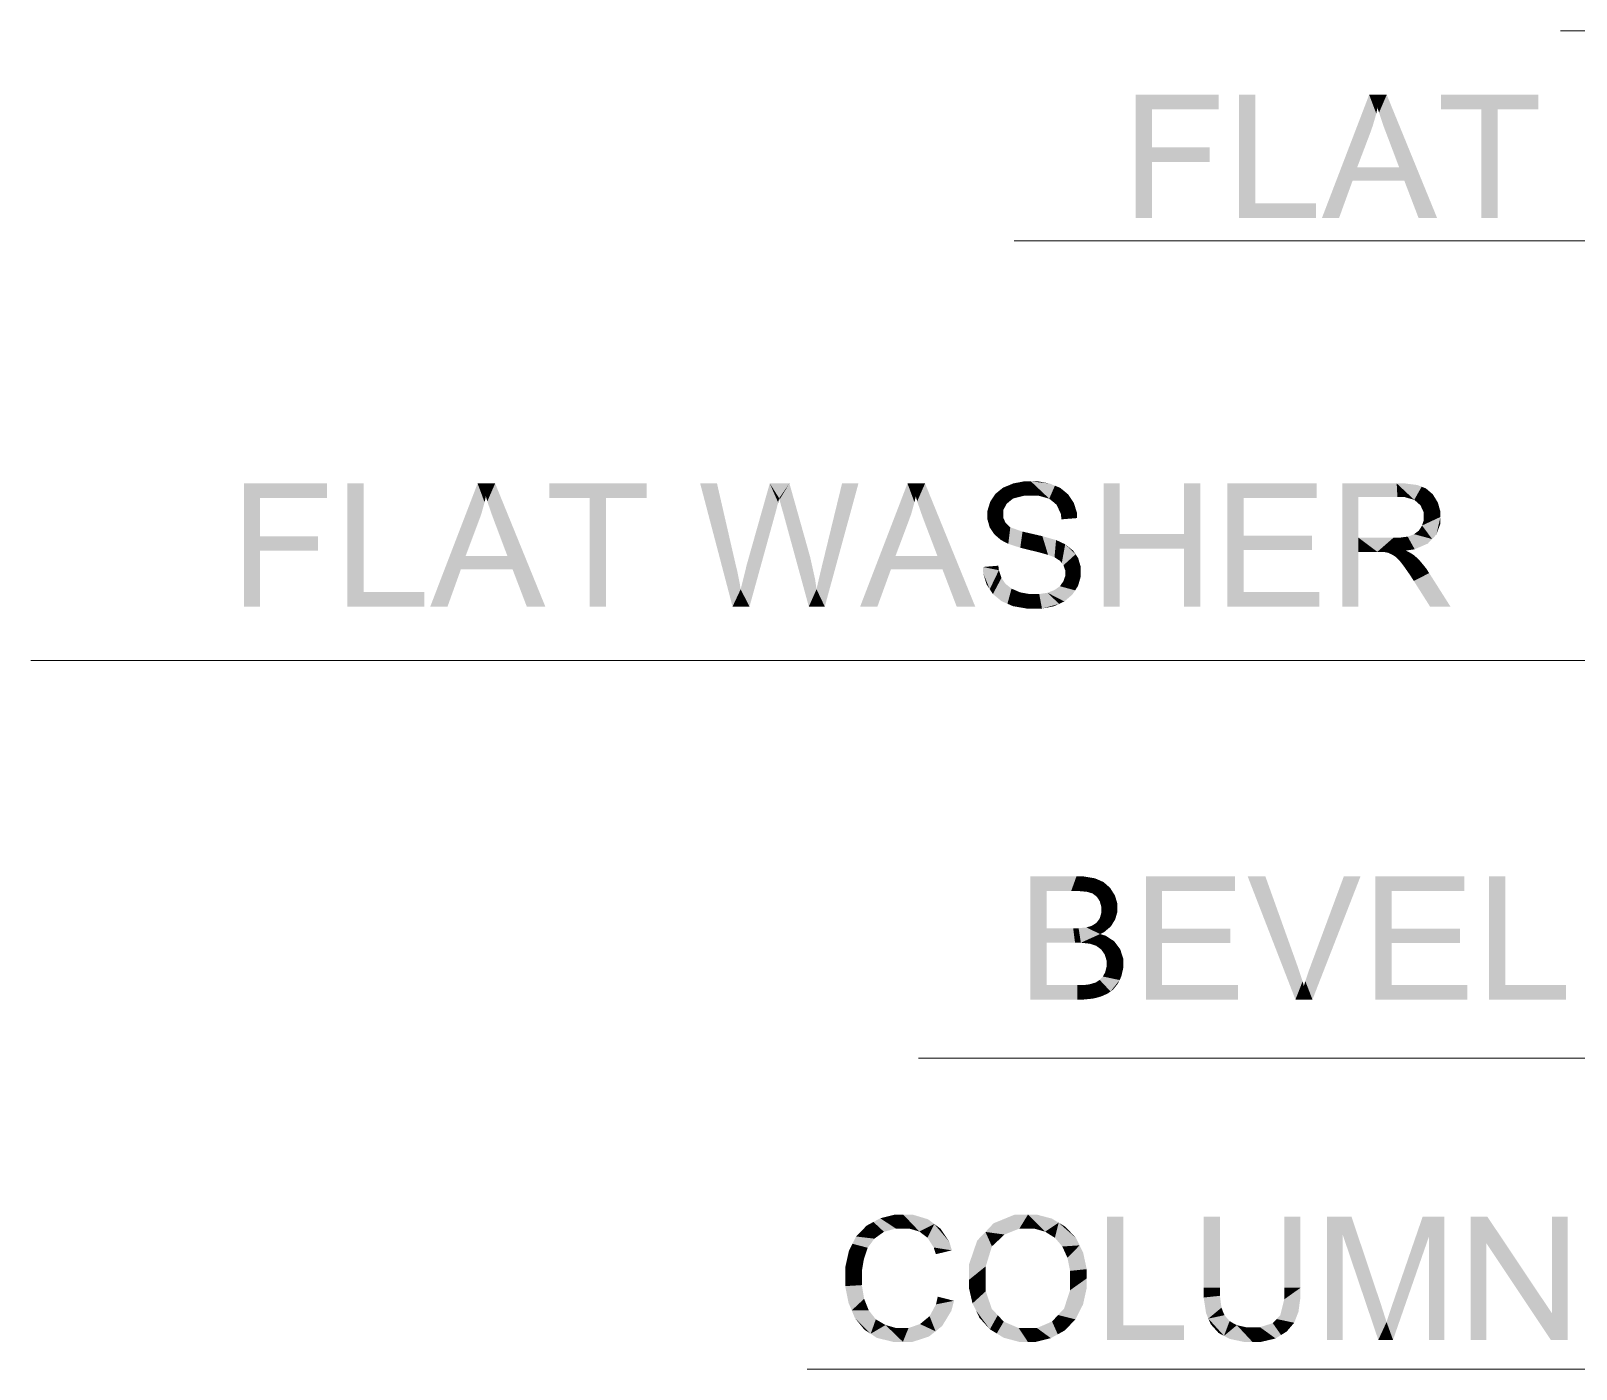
# Model space of a CAD drawing. Header units: millimetres. Extents: x 2 to 579, y 1 to 405.
# Drawn here: x 176.55 to 187.38, y 90.68 to 100.07 of the extents above; entities that cross this region are included whole.
import ezdxf

# ---------------------------------------------------------------- set-up
doc = ezdxf.new("R2010")
doc.units = ezdxf.units.MM
doc.linetypes.add('XKITLINE00', pattern=[0])
doc.layers.add('LinkedObject', color=7, linetype='Continuous', lineweight=0)

# ---------------------------------------------------------------- blocks, each defined once
blk = doc.blocks.new('*A4')
at = {"layer": 'LinkedObject'}
for points in [[(184.407, 99.252), (184.293, 98.758), (184.293, 99.622)], [(184.407, 99.252), (184.293, 99.622), (184.407, 99.52)], [(184.875, 99.52), (184.293, 99.622), (184.875, 99.622)], [(184.407, 99.52), (184.293, 99.622), (184.875, 99.52)], [(185.133, 99.622), (185.019, 98.758), (185.019, 99.622)], [(185.133, 98.86), (185.019, 98.758), (185.133, 99.622)], [(185.931, 99.622), (185.943, 99.366), (185.6, 98.758)], [(185.943, 99.366), (185.931, 99.622), (185.957, 99.407)], [(185.957, 99.407), (185.931, 99.622), (185.981, 99.489)], [(185.981, 99.489), (185.931, 99.622), (185.989, 99.531)], [(186.054, 99.622), (185.989, 99.531), (185.931, 99.622)], [(185.989, 99.531), (186.054, 99.622), (186, 99.496)], [(186, 99.496), (186.054, 99.622), (186.03, 99.406)], [(186.03, 99.406), (186.054, 99.622), (186.051, 99.351)], [(186.051, 99.351), (186.054, 99.622), (186.141, 99.113)], [(186.141, 99.113), (186.054, 99.622), (186.177, 99.02)], [(186.177, 99.02), (186.054, 99.622), (186.407, 98.758)], [(186.434, 99.622), (186.718, 99.52), (186.434, 99.52)], [(186.832, 99.52), (186.718, 99.52), (186.434, 99.622)], [(186.832, 99.52), (186.434, 99.622), (187.118, 99.622)], [(186.832, 99.52), (187.118, 99.622), (187.118, 99.52)], [(186.718, 98.758), (186.832, 99.52), (186.832, 98.758)], [(186.718, 99.52), (186.832, 99.52), (186.718, 98.758)], [(185.6, 98.758), (185.943, 99.366), (185.847, 99.113)], [(184.407, 99.15), (184.293, 98.758), (184.407, 99.252)], [(184.812, 99.15), (184.407, 99.252), (184.812, 99.252)], [(184.407, 99.15), (184.407, 99.252), (184.812, 99.15)], [(184.293, 98.758), (184.407, 99.15), (184.407, 98.758)], [(185.815, 99.02), (185.6, 98.758), (185.847, 99.113)], [(185.847, 99.113), (186.177, 99.02), (185.815, 99.02)], [(186.141, 99.113), (186.177, 99.02), (185.847, 99.113)], [(185.6, 98.758), (185.815, 99.02), (185.72, 98.758)], [(186.177, 99.02), (186.407, 98.758), (186.277, 98.758)], [(185.019, 98.758), (185.133, 98.86), (185.558, 98.758)], [(185.558, 98.758), (185.133, 98.86), (185.558, 98.86)], [(178.153, 96.525), (178.039, 96.031), (178.039, 96.895)], [(178.153, 96.525), (178.039, 96.895), (178.153, 96.793)], [(178.622, 96.793), (178.039, 96.895), (178.622, 96.895)], [(178.153, 96.793), (178.039, 96.895), (178.622, 96.793)], [(178.879, 96.895), (178.765, 96.031), (178.765, 96.895)], [(178.879, 96.133), (178.765, 96.031), (178.879, 96.895)], [(179.678, 96.895), (179.689, 96.639), (179.346, 96.031)], [(179.689, 96.639), (179.678, 96.895), (179.704, 96.68)], [(179.704, 96.68), (179.678, 96.895), (179.727, 96.763)], [(179.727, 96.763), (179.678, 96.895), (179.736, 96.805)], [(179.801, 96.895), (179.736, 96.805), (179.678, 96.895)], [(179.736, 96.805), (179.801, 96.895), (179.746, 96.769)], [(179.746, 96.769), (179.801, 96.895), (179.777, 96.679)], [(179.777, 96.679), (179.801, 96.895), (179.797, 96.625)], [(179.797, 96.625), (179.801, 96.895), (179.887, 96.386)], [(179.887, 96.386), (179.801, 96.895), (179.923, 96.293)], [(179.923, 96.293), (179.801, 96.895), (180.153, 96.031)], [(180.18, 96.895), (180.464, 96.793), (180.18, 96.793)], [(180.578, 96.793), (180.464, 96.793), (180.18, 96.895)], [(180.578, 96.793), (180.18, 96.895), (180.864, 96.895)], [(180.578, 96.793), (180.864, 96.895), (180.864, 96.793)], [(181.357, 96.895), (181.466, 96.031), (181.239, 96.895)], [(181.487, 96.329), (181.466, 96.031), (181.357, 96.895)], [(181.727, 96.895), (181.767, 96.689), (181.562, 96.312)], [(181.767, 96.689), (181.727, 96.895), (181.773, 96.71)], [(181.773, 96.71), (181.727, 96.895), (181.786, 96.761)], [(181.786, 96.761), (181.727, 96.895), (181.793, 96.791)], [(181.865, 96.895), (181.793, 96.791), (181.727, 96.895)], [(181.793, 96.791), (181.865, 96.895), (181.795, 96.781)], [(181.795, 96.781), (181.865, 96.895), (181.809, 96.73)], [(181.809, 96.73), (181.865, 96.895), (181.821, 96.689)], [(181.821, 96.689), (181.865, 96.895), (181.988, 96.458)], [(182.349, 96.895), (182.099, 96.34), (182.234, 96.895)], [(182.113, 96.031), (182.099, 96.34), (182.349, 96.895)], [(182.693, 96.895), (182.704, 96.639), (182.361, 96.031)], [(182.704, 96.639), (182.693, 96.895), (182.719, 96.68)], [(182.719, 96.68), (182.693, 96.895), (182.742, 96.763)], [(182.742, 96.763), (182.693, 96.895), (182.751, 96.805)], [(182.816, 96.895), (182.751, 96.805), (182.693, 96.895)], [(182.751, 96.805), (182.816, 96.895), (182.761, 96.769)], [(182.761, 96.769), (182.816, 96.895), (182.792, 96.679)], [(182.792, 96.679), (182.816, 96.895), (182.812, 96.625)], [(182.812, 96.625), (182.816, 96.895), (182.903, 96.386)], [(182.903, 96.386), (182.816, 96.895), (182.938, 96.293)], [(182.938, 96.293), (182.816, 96.895), (183.168, 96.031)], [(183.435, 96.895), (183.511, 96.809), (183.4, 96.88)], [(183.514, 96.91), (183.511, 96.809), (183.435, 96.895)], [(183.558, 96.91), (183.511, 96.809), (183.514, 96.91)], [(183.511, 96.809), (183.558, 96.91), (183.562, 96.809)], [(183.558, 96.91), (183.612, 96.809), (183.562, 96.809)], [(183.691, 96.894), (183.558, 96.91), (183.606, 96.91)], [(183.727, 96.879), (183.558, 96.91), (183.691, 96.894)], [(183.687, 96.788), (183.558, 96.91), (183.727, 96.879)], [(183.612, 96.809), (183.558, 96.91), (183.687, 96.788)], [(184.182, 96.54), (184.068, 96.031), (184.068, 96.895)], [(184.182, 96.54), (184.068, 96.895), (184.182, 96.895)], [(184.746, 96.895), (184.632, 96.54), (184.632, 96.895)], [(184.632, 96.438), (184.632, 96.54), (184.746, 96.895)], [(184.632, 96.438), (184.746, 96.895), (184.746, 96.031)], [(185.051, 96.529), (184.937, 96.031), (184.937, 96.895)], [(185.051, 96.529), (184.937, 96.895), (185.051, 96.793)], [(185.562, 96.793), (184.937, 96.895), (185.562, 96.895)], [(185.051, 96.793), (184.937, 96.895), (185.562, 96.793)], [(185.856, 96.514), (185.742, 96.031), (185.742, 96.895)], [(185.742, 96.895), (185.856, 96.8), (185.856, 96.514)], [(186.129, 96.8), (185.742, 96.895), (186.124, 96.895)], [(185.856, 96.8), (185.742, 96.895), (186.129, 96.8)], [(186.124, 96.895), (186.177, 96.8), (186.129, 96.8)], [(186.269, 96.884), (186.124, 96.895), (186.182, 96.895)], [(186.299, 96.872), (186.124, 96.895), (186.269, 96.884)], [(186.247, 96.78), (186.124, 96.895), (186.299, 96.872)], [(186.177, 96.8), (186.124, 96.895), (186.247, 96.78)], [(180.464, 96.031), (180.578, 96.793), (180.578, 96.031)], [(180.464, 96.793), (180.578, 96.793), (180.464, 96.031)], [(183.291, 96.794), (183.254, 96.672), (183.273, 96.766)], [(183.388, 96.752), (183.254, 96.672), (183.291, 96.794)], [(183.31, 96.822), (183.411, 96.771), (183.291, 96.794)], [(183.291, 96.794), (183.411, 96.771), (183.388, 96.752)], [(183.364, 96.866), (183.411, 96.771), (183.31, 96.822)], [(183.435, 96.79), (183.364, 96.866), (183.4, 96.88)], [(183.411, 96.771), (183.364, 96.866), (183.435, 96.79)], [(183.4, 96.88), (183.511, 96.809), (183.435, 96.79)], [(183.727, 96.879), (183.713, 96.767), (183.687, 96.788)], [(183.764, 96.864), (183.713, 96.767), (183.727, 96.879)], [(183.713, 96.767), (183.764, 96.864), (183.738, 96.746)], [(183.738, 96.746), (183.764, 96.864), (183.84, 96.788)], [(183.84, 96.788), (183.768, 96.684), (183.738, 96.746)], [(183.84, 96.788), (183.764, 96.864), (183.82, 96.818)], [(183.86, 96.758), (183.768, 96.684), (183.84, 96.788)], [(186.299, 96.872), (186.269, 96.761), (186.247, 96.78)], [(186.329, 96.86), (186.269, 96.761), (186.299, 96.872)], [(186.269, 96.761), (186.329, 96.86), (186.291, 96.741)], [(186.291, 96.741), (186.329, 96.86), (186.395, 96.79)], [(186.395, 96.79), (186.314, 96.691), (186.291, 96.741)], [(186.413, 96.76), (186.314, 96.691), (186.395, 96.79)], [(186.395, 96.79), (186.329, 96.86), (186.377, 96.819)], [(181.562, 96.312), (181.767, 96.689), (181.585, 96.031)], [(181.988, 96.458), (182.001, 96.031), (181.821, 96.689)], [(183.273, 96.766), (183.254, 96.672), (183.254, 96.704)], [(183.364, 96.706), (183.254, 96.672), (183.388, 96.752)], [(183.254, 96.672), (183.364, 96.706), (183.364, 96.679)], [(183.364, 96.656), (183.254, 96.672), (183.364, 96.679)], [(183.254, 96.672), (183.364, 96.656), (183.254, 96.642)], [(183.881, 96.69), (183.768, 96.684), (183.86, 96.758)], [(183.882, 96.652), (183.768, 96.684), (183.881, 96.69)], [(183.768, 96.684), (183.882, 96.652), (183.773, 96.643)], [(186.431, 96.695), (186.314, 96.691), (186.413, 96.76)], [(186.431, 96.66), (186.314, 96.691), (186.431, 96.695)], [(186.314, 96.691), (186.431, 96.66), (186.314, 96.66)], [(179.346, 96.031), (179.689, 96.639), (179.594, 96.386)], [(182.361, 96.031), (182.704, 96.639), (182.609, 96.386)], [(183.254, 96.642), (183.364, 96.656), (183.269, 96.588)], [(183.269, 96.588), (183.364, 96.656), (183.285, 96.564)], [(183.285, 96.564), (183.364, 96.656), (183.381, 96.618)], [(183.381, 96.618), (183.346, 96.5), (183.285, 96.564)], [(183.285, 96.564), (183.346, 96.5), (183.3, 96.54)], [(183.398, 96.603), (183.346, 96.5), (183.381, 96.618)], [(183.346, 96.5), (183.398, 96.603), (183.376, 96.483)], [(183.376, 96.483), (183.398, 96.603), (183.414, 96.587)], [(183.376, 96.483), (183.414, 96.587), (183.4, 96.471)], [(183.4, 96.471), (183.414, 96.587), (183.484, 96.444)], [(183.484, 96.444), (183.414, 96.587), (183.5, 96.557)], [(186.372, 96.505), (186.246, 96.539), (186.279, 96.564)], [(186.291, 96.582), (186.372, 96.505), (186.279, 96.564)], [(186.302, 96.6), (186.372, 96.505), (186.291, 96.582)], [(186.302, 96.6), (186.431, 96.66), (186.372, 96.505)], [(186.314, 96.639), (186.431, 96.66), (186.302, 96.6)], [(186.431, 96.66), (186.314, 96.639), (186.314, 96.66)], [(186.372, 96.505), (186.431, 96.66), (186.402, 96.536)], [(186.402, 96.536), (186.431, 96.66), (186.431, 96.614)], [(178.153, 96.424), (178.039, 96.031), (178.153, 96.525)], [(178.558, 96.424), (178.153, 96.525), (178.558, 96.525)], [(178.153, 96.424), (178.153, 96.525), (178.558, 96.424)], [(182.011, 96.376), (182.001, 96.031), (181.988, 96.458)], [(183.484, 96.444), (183.5, 96.557), (183.543, 96.429)], [(183.543, 96.429), (183.5, 96.557), (183.57, 96.541)], [(183.543, 96.429), (183.57, 96.541), (183.603, 96.415)], [(183.603, 96.415), (183.57, 96.541), (183.639, 96.525)], [(183.603, 96.415), (183.639, 96.525), (183.679, 96.394)], [(183.679, 96.394), (183.639, 96.525), (183.697, 96.387)], [(183.697, 96.387), (183.639, 96.525), (183.724, 96.377)], [(183.735, 96.498), (183.724, 96.377), (183.639, 96.525)], [(183.761, 96.486), (183.724, 96.377), (183.735, 96.498)], [(183.724, 96.377), (183.761, 96.486), (183.763, 96.352)], [(183.763, 96.352), (183.761, 96.486), (183.799, 96.468)], [(183.763, 96.352), (183.799, 96.468), (183.775, 96.336)], [(183.775, 96.336), (183.799, 96.468), (183.787, 96.321)], [(183.799, 96.468), (183.872, 96.398), (183.787, 96.321)], [(183.872, 96.398), (183.799, 96.468), (183.854, 96.424)], [(184.182, 96.438), (184.068, 96.031), (184.182, 96.54)], [(184.182, 96.54), (184.632, 96.438), (184.182, 96.438)], [(184.632, 96.54), (184.632, 96.438), (184.182, 96.54)], [(185.051, 96.427), (184.937, 96.031), (185.051, 96.529)], [(185.53, 96.427), (185.051, 96.529), (185.53, 96.529)], [(185.051, 96.427), (185.051, 96.529), (185.53, 96.427)], [(185.856, 96.514), (185.856, 96.415), (185.742, 96.031)], [(185.988, 96.415), (185.856, 96.514), (186.101, 96.514)], [(185.856, 96.415), (185.856, 96.514), (185.988, 96.415)], [(185.988, 96.415), (186.101, 96.514), (186.01, 96.415)], [(186.01, 96.415), (186.101, 96.514), (186.042, 96.413)], [(186.042, 96.413), (186.101, 96.514), (186.052, 96.411)], [(186.052, 96.411), (186.101, 96.514), (186.065, 96.408)], [(186.065, 96.408), (186.101, 96.514), (186.091, 96.396)], [(186.091, 96.396), (186.101, 96.514), (186.14, 96.514)], [(186.091, 96.396), (186.14, 96.514), (186.104, 96.388)], [(186.14, 96.514), (186.188, 96.424), (186.104, 96.388)], [(186.201, 96.522), (186.188, 96.424), (186.14, 96.514)], [(186.188, 96.424), (186.201, 96.522), (186.25, 96.433)], [(186.224, 96.53), (186.372, 96.505), (186.201, 96.522)], [(186.342, 96.473), (186.201, 96.522), (186.372, 96.505)], [(186.25, 96.433), (186.201, 96.522), (186.342, 96.473)], [(186.246, 96.539), (186.372, 96.505), (186.224, 96.53)], [(178.039, 96.031), (178.153, 96.424), (178.153, 96.031)], [(179.561, 96.293), (179.346, 96.031), (179.594, 96.386)], [(179.594, 96.386), (179.923, 96.293), (179.561, 96.293)], [(179.887, 96.386), (179.923, 96.293), (179.594, 96.386)], [(182.045, 96.223), (182.001, 96.031), (182.011, 96.376)], [(182.577, 96.293), (182.361, 96.031), (182.609, 96.386)], [(182.609, 96.386), (182.938, 96.293), (182.577, 96.293)], [(182.903, 96.386), (182.938, 96.293), (182.609, 96.386)], [(183.787, 96.321), (183.872, 96.398), (183.799, 96.286)], [(183.799, 96.286), (183.872, 96.398), (183.89, 96.371)], [(183.799, 96.286), (183.89, 96.371), (183.799, 96.265)], [(183.799, 96.265), (183.89, 96.371), (183.799, 96.245)], [(183.89, 96.371), (183.908, 96.275), (183.799, 96.245)], [(183.908, 96.275), (183.89, 96.371), (183.908, 96.31)], [(184.068, 96.031), (184.182, 96.438), (184.182, 96.031)], [(184.632, 96.438), (184.746, 96.031), (184.632, 96.031)], [(185.051, 96.133), (184.937, 96.031), (185.051, 96.427)], [(185.742, 96.031), (185.856, 96.415), (185.856, 96.031)], [(186.104, 96.388), (186.188, 96.424), (186.117, 96.38)], [(186.188, 96.424), (186.146, 96.351), (186.117, 96.38)], [(186.211, 96.413), (186.146, 96.351), (186.188, 96.424)], [(186.146, 96.351), (186.211, 96.413), (186.162, 96.33)], [(186.162, 96.33), (186.211, 96.413), (186.178, 96.309)], [(186.178, 96.309), (186.211, 96.413), (186.257, 96.381)], [(186.257, 96.381), (186.219, 96.25), (186.178, 96.309)], [(186.257, 96.381), (186.211, 96.413), (186.245, 96.392)], [(186.282, 96.358), (186.219, 96.25), (186.257, 96.381)], [(186.329, 96.301), (186.219, 96.25), (186.282, 96.358)], [(179.346, 96.031), (179.561, 96.293), (179.467, 96.031)], [(179.923, 96.293), (180.153, 96.031), (180.023, 96.031)], [(181.498, 96.284), (181.466, 96.031), (181.487, 96.329)], [(181.516, 96.196), (181.466, 96.031), (181.498, 96.284)], [(181.56, 96.301), (181.585, 96.031), (181.54, 96.221)], [(181.562, 96.312), (181.585, 96.031), (181.56, 96.301)], [(182.086, 96.287), (182.113, 96.031), (182.064, 96.193)], [(182.099, 96.34), (182.113, 96.031), (182.086, 96.287)], [(182.361, 96.031), (182.577, 96.293), (182.482, 96.031)], [(182.938, 96.293), (183.168, 96.031), (183.038, 96.031)], [(183.334, 96.286), (183.222, 96.309), (183.33, 96.318)], [(183.222, 96.309), (183.27, 96.153), (183.224, 96.265)], [(183.334, 96.286), (183.27, 96.153), (183.222, 96.309)], [(183.224, 96.265), (183.27, 96.153), (183.247, 96.188)], [(183.352, 96.232), (183.27, 96.153), (183.334, 96.286)], [(183.786, 96.208), (183.908, 96.275), (183.889, 96.176)], [(183.799, 96.245), (183.908, 96.275), (183.786, 96.208)], [(183.889, 96.176), (183.908, 96.275), (183.908, 96.241)], [(186.219, 96.25), (186.329, 96.301), (186.244, 96.211)], [(186.244, 96.211), (186.329, 96.301), (186.352, 96.266)], [(186.244, 96.211), (186.352, 96.266), (186.358, 96.031)], [(186.358, 96.031), (186.352, 96.266), (186.501, 96.031)], [(178.765, 96.031), (178.879, 96.133), (179.304, 96.031)], [(179.304, 96.031), (178.879, 96.133), (179.304, 96.133)], [(181.523, 96.152), (181.466, 96.031), (181.516, 96.196)], [(181.523, 96.152), (181.585, 96.031), (181.466, 96.031)], [(181.54, 96.221), (181.585, 96.031), (181.523, 96.152)], [(182.055, 96.152), (182.001, 96.031), (182.045, 96.223)], [(182.055, 96.152), (182.113, 96.031), (182.001, 96.031)], [(182.064, 96.193), (182.113, 96.031), (182.055, 96.152)], [(183.27, 96.153), (183.352, 96.232), (183.292, 96.119)], [(183.292, 96.119), (183.352, 96.232), (183.354, 96.068)], [(183.366, 96.212), (183.354, 96.068), (183.352, 96.232)], [(183.38, 96.191), (183.354, 96.068), (183.366, 96.212)], [(183.38, 96.191), (183.394, 96.051), (183.354, 96.068)], [(183.423, 96.157), (183.394, 96.051), (183.38, 96.191)], [(183.394, 96.051), (183.423, 96.157), (183.433, 96.034)], [(183.453, 96.144), (183.433, 96.034), (183.423, 96.157)], [(183.482, 96.131), (183.433, 96.034), (183.453, 96.144)], [(183.482, 96.131), (183.531, 96.017), (183.433, 96.034)], [(183.548, 96.119), (183.531, 96.017), (183.482, 96.131)], [(183.675, 96.128), (183.756, 96.05), (183.617, 96.119)], [(183.7, 96.138), (183.849, 96.115), (183.675, 96.128)], [(183.793, 96.067), (183.675, 96.128), (183.849, 96.115)], [(183.756, 96.05), (183.675, 96.128), (183.793, 96.067)], [(183.725, 96.148), (183.849, 96.115), (183.7, 96.138)], [(183.762, 96.174), (183.869, 96.145), (183.725, 96.148)], [(183.725, 96.148), (183.869, 96.145), (183.849, 96.115)], [(183.774, 96.191), (183.889, 96.176), (183.762, 96.174)], [(183.869, 96.145), (183.762, 96.174), (183.889, 96.176)], [(183.786, 96.208), (183.889, 96.176), (183.774, 96.191)], [(184.937, 96.031), (185.051, 96.133), (185.582, 96.031)], [(185.582, 96.031), (185.051, 96.133), (185.582, 96.133)], [(183.548, 96.119), (183.59, 96.017), (183.531, 96.017)], [(183.585, 96.119), (183.59, 96.017), (183.548, 96.119)], [(183.585, 96.119), (183.636, 96.017), (183.59, 96.017)], [(183.617, 96.119), (183.636, 96.017), (183.585, 96.119)], [(183.617, 96.119), (183.756, 96.05), (183.636, 96.017)], [(183.636, 96.017), (183.756, 96.05), (183.719, 96.033)], [(183.554, 94.138), (183.668, 93.673), (183.554, 93.274)], [(183.668, 93.775), (183.668, 93.673), (183.554, 94.138)], [(183.554, 94.138), (183.668, 94.036), (183.668, 93.775)], [(183.841, 94.036), (183.554, 94.138), (183.878, 94.138)], [(183.668, 94.036), (183.554, 94.138), (183.841, 94.036)], [(183.841, 94.036), (183.878, 94.138), (183.888, 94.036)], [(183.878, 94.138), (183.953, 94.03), (183.888, 94.036)], [(183.928, 94.138), (183.953, 94.03), (183.878, 94.138)], [(184.007, 94.125), (183.953, 94.03), (183.928, 94.138)], [(183.953, 94.03), (184.007, 94.125), (183.973, 94.024)], [(183.973, 94.024), (184.007, 94.125), (183.992, 94.018)], [(183.992, 94.018), (184.007, 94.125), (184.037, 94.112)], [(184.037, 94.112), (184.021, 93.995), (183.992, 94.018)], [(184.067, 94.099), (184.021, 93.995), (184.037, 94.112)], [(184.114, 94.058), (184.021, 93.995), (184.067, 94.099)], [(184.479, 93.772), (184.365, 93.274), (184.365, 94.138)], [(184.479, 93.772), (184.365, 94.138), (184.479, 94.036)], [(184.99, 94.036), (184.365, 94.138), (184.99, 94.138)], [(184.479, 94.036), (184.365, 94.138), (184.99, 94.036)], [(185.203, 94.138), (185.414, 93.274), (185.079, 94.138)], [(185.428, 93.51), (185.414, 93.274), (185.203, 94.138)], [(185.87, 94.138), (185.52, 93.51), (185.753, 94.138)], [(185.533, 93.274), (185.52, 93.51), (185.87, 94.138)], [(186.088, 93.772), (185.974, 93.274), (185.974, 94.138)], [(186.088, 93.772), (185.974, 94.138), (186.088, 94.036)], [(186.599, 94.036), (185.974, 94.138), (186.599, 94.138)], [(186.088, 94.036), (185.974, 94.138), (186.599, 94.036)], [(186.885, 94.138), (186.771, 93.274), (186.771, 94.138)], [(186.885, 93.376), (186.771, 93.274), (186.885, 94.138)], [(184.131, 94.031), (184.021, 93.995), (184.114, 94.058)], [(184.021, 93.995), (184.131, 94.031), (184.032, 93.979)], [(184.131, 94.031), (184.042, 93.963), (184.032, 93.979)], [(184.042, 93.963), (184.131, 94.031), (184.052, 93.925)], [(184.052, 93.925), (184.131, 94.031), (184.165, 93.917)], [(184.165, 93.947), (184.131, 94.031), (184.148, 94.004)], [(184.165, 93.917), (184.131, 94.031), (184.165, 93.947)], [(184.041, 93.843), (184.165, 93.917), (184.135, 93.813)], [(184.052, 93.881), (184.165, 93.917), (184.041, 93.843)], [(184.165, 93.917), (184.052, 93.903), (184.052, 93.925)], [(184.052, 93.903), (184.165, 93.917), (184.052, 93.881)], [(184.135, 93.813), (184.165, 93.917), (184.15, 93.837)], [(184.15, 93.837), (184.165, 93.917), (184.165, 93.889)], [(183.868, 93.673), (183.668, 93.775), (183.855, 93.775)], [(183.668, 93.673), (183.668, 93.775), (183.868, 93.673)], [(183.909, 93.673), (183.855, 93.775), (183.893, 93.775)], [(183.868, 93.673), (183.855, 93.775), (183.909, 93.673)], [(183.948, 93.78), (184.044, 93.734), (183.893, 93.775)], [(183.893, 93.775), (184.044, 93.734), (183.909, 93.673)], [(183.964, 93.785), (184.074, 93.749), (183.948, 93.78)], [(184.044, 93.734), (183.948, 93.78), (184.074, 93.749)], [(183.986, 93.792), (184.074, 93.749), (183.964, 93.785)], [(184.019, 93.813), (184.074, 93.749), (183.986, 93.792)], [(184.135, 93.813), (184.019, 93.813), (184.041, 93.843)], [(184.12, 93.788), (184.019, 93.813), (184.135, 93.813)], [(184.074, 93.749), (184.019, 93.813), (184.12, 93.788)], [(184.479, 93.67), (184.365, 93.274), (184.479, 93.772)], [(184.958, 93.67), (184.479, 93.772), (184.958, 93.772)], [(184.479, 93.67), (184.479, 93.772), (184.958, 93.67)], [(186.088, 93.67), (185.974, 93.274), (186.088, 93.772)], [(186.567, 93.67), (186.088, 93.772), (186.567, 93.772)], [(186.088, 93.67), (186.088, 93.772), (186.567, 93.67)], [(183.554, 93.274), (183.668, 93.673), (183.668, 93.376)], [(183.909, 93.673), (184.044, 93.734), (183.973, 93.666)], [(184.044, 93.734), (183.995, 93.659), (183.973, 93.666)], [(183.995, 93.659), (184.044, 93.734), (184.017, 93.651)], [(184.017, 93.651), (184.044, 93.734), (184.051, 93.626)], [(184.143, 93.683), (184.044, 93.734), (184.083, 93.722)], [(184.051, 93.626), (184.044, 93.734), (184.143, 93.683)], [(184.051, 93.626), (184.143, 93.683), (184.064, 93.608)], [(184.064, 93.608), (184.143, 93.683), (184.076, 93.591)], [(184.076, 93.591), (184.143, 93.683), (184.164, 93.655)], [(184.164, 93.655), (184.089, 93.549), (184.076, 93.591)], [(184.185, 93.627), (184.089, 93.549), (184.164, 93.655)], [(184.479, 93.376), (184.365, 93.274), (184.479, 93.67)], [(186.088, 93.376), (185.974, 93.274), (186.088, 93.67)], [(184.08, 93.467), (184.206, 93.524), (184.181, 93.411)], [(184.089, 93.504), (184.206, 93.524), (184.08, 93.467)], [(184.206, 93.562), (184.089, 93.549), (184.185, 93.627)], [(184.206, 93.524), (184.089, 93.549), (184.206, 93.562)], [(184.089, 93.549), (184.206, 93.524), (184.089, 93.524)], [(184.206, 93.524), (184.089, 93.504), (184.089, 93.524)], [(184.181, 93.411), (184.206, 93.524), (184.193, 93.438)], [(184.193, 93.438), (184.206, 93.524), (184.206, 93.494)], [(184.063, 93.436), (184.181, 93.411), (184.041, 93.412)], [(184.072, 93.452), (184.181, 93.411), (184.063, 93.436)], [(184.181, 93.411), (184.072, 93.452), (184.08, 93.467)], [(185.441, 93.472), (185.414, 93.274), (185.428, 93.51)], [(185.464, 93.402), (185.414, 93.274), (185.441, 93.472)], [(185.507, 93.475), (185.533, 93.274), (185.483, 93.404)], [(185.52, 93.51), (185.533, 93.274), (185.507, 93.475)], [(183.668, 93.376), (183.883, 93.274), (183.554, 93.274)], [(183.884, 93.376), (183.883, 93.274), (183.668, 93.376)], [(183.884, 93.376), (183.925, 93.274), (183.883, 93.274)], [(183.911, 93.376), (183.925, 93.274), (183.884, 93.376)], [(183.95, 93.378), (183.994, 93.281), (183.911, 93.376)], [(183.911, 93.376), (183.994, 93.281), (183.925, 93.274)], [(183.962, 93.38), (183.994, 93.281), (183.95, 93.378)], [(184.023, 93.288), (183.962, 93.38), (183.981, 93.384)], [(183.994, 93.281), (183.962, 93.38), (184.023, 93.288)], [(184.015, 93.395), (184.098, 93.317), (183.981, 93.384)], [(183.981, 93.384), (184.098, 93.317), (184.023, 93.288)], [(184.117, 93.331), (184.015, 93.395), (184.041, 93.412)], [(184.098, 93.317), (184.015, 93.395), (184.117, 93.331)], [(184.023, 93.288), (184.098, 93.317), (184.051, 93.296)], [(184.041, 93.412), (184.181, 93.411), (184.117, 93.331)], [(184.117, 93.331), (184.181, 93.411), (184.136, 93.345)], [(184.136, 93.345), (184.181, 93.411), (184.168, 93.385)], [(184.365, 93.274), (184.479, 93.376), (185.01, 93.274)], [(185.01, 93.274), (184.479, 93.376), (185.01, 93.376)], [(185.473, 93.369), (185.414, 93.274), (185.464, 93.402)], [(185.414, 93.274), (185.473, 93.369), (185.533, 93.274)], [(185.483, 93.404), (185.533, 93.274), (185.473, 93.369)], [(185.974, 93.274), (186.088, 93.376), (186.619, 93.274)], [(186.619, 93.274), (186.088, 93.376), (186.619, 93.376)], [(186.771, 93.274), (186.885, 93.376), (187.311, 93.274)], [(187.311, 93.274), (186.885, 93.376), (187.311, 93.376)], [(182.406, 91.688), (182.461, 91.597), (182.333, 91.612)], [(182.454, 91.714), (182.461, 91.597), (182.406, 91.688)], [(182.502, 91.74), (182.611, 91.668), (182.454, 91.714)], [(182.454, 91.714), (182.611, 91.668), (182.528, 91.645)], [(182.461, 91.597), (182.454, 91.714), (182.494, 91.621)], [(182.494, 91.621), (182.454, 91.714), (182.528, 91.645)], [(182.606, 91.766), (182.611, 91.668), (182.502, 91.74)], [(182.663, 91.766), (182.611, 91.668), (182.606, 91.766)], [(182.611, 91.668), (182.663, 91.766), (182.661, 91.668)], [(182.663, 91.766), (182.704, 91.668), (182.661, 91.668)], [(182.837, 91.733), (182.663, 91.766), (182.728, 91.766)], [(182.881, 91.7), (182.663, 91.766), (182.837, 91.733)], [(182.776, 91.647), (182.663, 91.766), (182.881, 91.7)], [(182.704, 91.668), (182.663, 91.766), (182.776, 91.647)], [(182.776, 91.647), (182.881, 91.7), (182.805, 91.625)], [(182.881, 91.7), (182.833, 91.604), (182.805, 91.625)], [(182.833, 91.604), (182.881, 91.7), (182.877, 91.535)], [(182.877, 91.535), (182.881, 91.7), (183.004, 91.515)], [(182.987, 91.574), (182.881, 91.7), (182.925, 91.667)], [(183.004, 91.515), (182.881, 91.7), (182.987, 91.574)], [(183.446, 91.766), (183.24, 91.644), (183.297, 91.705)], [(183.538, 91.766), (183.24, 91.644), (183.446, 91.766)], [(183.478, 91.668), (183.24, 91.644), (183.538, 91.766)], [(183.478, 91.668), (183.538, 91.766), (183.538, 91.668)], [(183.538, 91.766), (183.581, 91.668), (183.538, 91.668)], [(183.705, 91.738), (183.538, 91.766), (183.598, 91.766)], [(183.753, 91.709), (183.538, 91.766), (183.705, 91.738)], [(183.658, 91.646), (183.538, 91.766), (183.753, 91.709)], [(183.581, 91.668), (183.538, 91.766), (183.658, 91.646)], [(183.658, 91.646), (183.753, 91.709), (183.693, 91.624)], [(183.753, 91.709), (183.727, 91.603), (183.693, 91.624)], [(183.727, 91.603), (183.753, 91.709), (183.779, 91.542)], [(183.875, 91.601), (183.753, 91.709), (183.801, 91.68)], [(183.9, 91.55), (183.753, 91.709), (183.875, 91.601)], [(183.779, 91.542), (183.753, 91.709), (183.9, 91.55)], [(184.207, 91.751), (184.093, 90.887), (184.093, 91.751)], [(184.207, 90.989), (184.093, 90.887), (184.207, 91.751)], [(184.884, 91.751), (184.77, 91.252), (184.77, 91.751)], [(184.884, 91.253), (184.77, 91.252), (184.884, 91.751)], [(185.449, 91.751), (185.335, 91.253), (185.335, 91.751)], [(185.449, 91.252), (185.335, 91.253), (185.449, 91.751)], [(185.636, 91.751), (185.746, 91.623), (185.636, 90.887)], [(185.746, 91.623), (185.636, 91.751), (185.807, 91.751)], [(185.746, 91.623), (185.807, 91.751), (185.995, 90.887)], [(185.995, 90.887), (185.807, 91.751), (186.012, 91.14)], [(186.306, 91.751), (186.35, 91.611), (186.099, 91.151)], [(186.459, 91.751), (186.35, 91.611), (186.306, 91.751)], [(186.35, 90.887), (186.459, 91.751), (186.459, 90.887)], [(186.35, 91.611), (186.459, 91.751), (186.35, 90.887)], [(186.642, 91.751), (186.752, 91.566), (186.642, 90.887)], [(186.752, 91.566), (186.642, 91.751), (186.76, 91.751)], [(186.752, 91.566), (186.76, 91.751), (187.205, 90.887)], [(187.205, 90.887), (186.76, 91.751), (187.213, 91.073)], [(187.322, 91.751), (187.213, 91.073), (187.213, 91.751)], [(187.322, 90.887), (187.213, 91.073), (187.322, 91.751)], [(182.333, 91.612), (182.461, 91.597), (182.307, 91.561)], [(182.307, 91.561), (182.461, 91.597), (182.414, 91.533)], [(183.24, 91.644), (183.124, 91.308), (183.182, 91.584)], [(183.285, 91.543), (183.124, 91.308), (183.24, 91.644)], [(183.182, 91.584), (183.124, 91.308), (183.124, 91.415)], [(183.373, 91.626), (183.24, 91.644), (183.478, 91.668)], [(183.24, 91.644), (183.373, 91.626), (183.329, 91.584)], [(183.285, 91.543), (183.24, 91.644), (183.329, 91.584)], [(185.636, 90.887), (185.746, 91.623), (185.746, 90.887)], [(186.099, 91.151), (186.35, 91.611), (186.098, 90.887)], [(182.387, 91.452), (182.256, 91.393), (182.282, 91.511)], [(182.4, 91.492), (182.282, 91.511), (182.307, 91.561)], [(182.387, 91.452), (182.282, 91.511), (182.4, 91.492)], [(182.4, 91.492), (182.307, 91.561), (182.414, 91.533)], [(182.877, 91.535), (183.004, 91.515), (182.892, 91.488)], [(183.242, 91.403), (183.124, 91.308), (183.285, 91.543)], [(183.779, 91.542), (183.9, 91.55), (183.797, 91.502)], [(183.9, 91.55), (183.815, 91.463), (183.797, 91.502)], [(183.815, 91.463), (183.9, 91.55), (183.833, 91.371)], [(183.833, 91.371), (183.9, 91.55), (183.95, 91.383)], [(183.95, 91.383), (183.9, 91.55), (183.925, 91.499)], [(186.642, 90.887), (186.752, 91.566), (186.752, 90.887)], [(182.373, 91.369), (182.256, 91.393), (182.387, 91.452)], [(182.256, 91.393), (182.373, 91.369), (182.256, 91.326)], [(182.256, 91.326), (182.373, 91.369), (182.373, 91.326)], [(183.124, 91.308), (183.242, 91.403), (183.242, 91.306)], [(183.833, 91.318), (183.95, 91.383), (183.95, 91.318)], [(183.833, 91.371), (183.95, 91.383), (183.833, 91.318)], [(182.373, 91.326), (182.256, 91.264), (182.256, 91.326)], [(182.373, 91.271), (182.256, 91.264), (182.373, 91.326)], [(182.373, 91.271), (182.302, 91.094), (182.256, 91.264)], [(182.256, 91.264), (182.302, 91.094), (182.279, 91.148)], [(182.389, 91.175), (182.302, 91.094), (182.373, 91.271)], [(183.124, 91.308), (183.242, 91.228), (183.124, 91.251)], [(183.242, 91.228), (183.124, 91.308), (183.242, 91.306)], [(183.124, 91.251), (183.242, 91.228), (183.149, 91.143)], [(183.791, 91.106), (183.95, 91.318), (183.897, 91.083)], [(183.833, 91.235), (183.95, 91.318), (183.791, 91.106)], [(183.95, 91.318), (183.833, 91.235), (183.833, 91.318)], [(183.897, 91.083), (183.95, 91.318), (183.924, 91.135)], [(183.924, 91.135), (183.95, 91.318), (183.95, 91.252)], [(184.884, 91.253), (184.77, 91.184), (184.77, 91.252)], [(184.884, 91.196), (184.77, 91.184), (184.884, 91.253)], [(185.308, 91.061), (185.449, 91.252), (185.42, 91.045)], [(185.335, 91.171), (185.449, 91.252), (185.308, 91.061)], [(185.449, 91.252), (185.335, 91.171), (185.335, 91.253)], [(185.42, 91.045), (185.449, 91.252), (185.435, 91.084)], [(185.435, 91.084), (185.449, 91.252), (185.449, 91.187)], [(182.302, 91.094), (182.389, 91.175), (182.405, 91.134)], [(182.848, 91.053), (183.019, 91.161), (182.89, 90.947)], [(182.893, 91.136), (183.019, 91.161), (182.848, 91.053)], [(182.89, 90.947), (183.019, 91.161), (182.936, 90.984)], [(183.019, 91.161), (182.893, 91.136), (182.905, 91.19)], [(182.936, 90.984), (183.019, 91.161), (183.001, 91.091)], [(183.149, 91.143), (183.242, 91.228), (183.174, 91.092)], [(183.174, 91.092), (183.242, 91.228), (183.284, 91.105)], [(184.884, 91.196), (184.803, 91.036), (184.77, 91.184)], [(184.77, 91.184), (184.803, 91.036), (184.787, 91.075)], [(184.895, 91.113), (184.803, 91.036), (184.884, 91.196)], [(186.026, 91.097), (185.995, 90.887), (186.012, 91.14)], [(186.099, 91.151), (186.098, 90.887), (186.083, 91.105)], [(182.422, 91.093), (182.302, 91.094), (182.405, 91.134)], [(182.302, 91.094), (182.435, 90.93), (182.324, 91.04)], [(182.422, 91.093), (182.435, 90.93), (182.302, 91.094)], [(182.324, 91.04), (182.435, 90.93), (182.391, 90.958)], [(182.471, 91.031), (182.435, 90.93), (182.422, 91.093)], [(182.435, 90.93), (182.471, 91.031), (182.505, 91.011)], [(182.848, 91.053), (182.89, 90.947), (182.815, 91.026)], [(183.284, 91.105), (183.271, 90.961), (183.174, 91.092)], [(183.174, 91.092), (183.271, 90.961), (183.198, 91.041)], [(183.326, 91.06), (183.271, 90.961), (183.284, 91.105)], [(183.271, 90.961), (183.326, 91.06), (183.319, 90.932)], [(183.319, 90.932), (183.326, 91.06), (183.368, 91.015)], [(183.749, 91.061), (183.796, 90.953), (183.707, 91.016)], [(183.897, 91.083), (183.749, 91.061), (183.791, 91.106)], [(183.871, 91.031), (183.749, 91.061), (183.897, 91.083)], [(183.796, 90.953), (183.749, 91.061), (183.871, 91.031)], [(184.803, 91.036), (184.895, 91.113), (184.905, 91.087)], [(184.916, 91.06), (184.803, 91.036), (184.905, 91.087)], [(184.916, 91.06), (184.913, 90.915), (184.803, 91.036)], [(184.803, 91.036), (184.913, 90.915), (184.82, 90.996)], [(184.952, 91.019), (184.913, 90.915), (184.916, 91.06)], [(185.282, 91.033), (185.352, 90.945), (185.255, 91.004)], [(185.42, 91.045), (185.282, 91.033), (185.308, 91.061)], [(185.405, 91.007), (185.282, 91.033), (185.42, 91.045)], [(185.352, 90.945), (185.282, 91.033), (185.405, 91.007)], [(186.046, 91.033), (185.995, 90.887), (186.026, 91.097)], [(186.053, 91.012), (185.995, 90.887), (186.046, 91.033)], [(186.06, 91.036), (186.098, 90.887), (186.053, 91.012)], [(186.083, 91.105), (186.098, 90.887), (186.06, 91.036)], [(187.213, 91.073), (187.322, 90.887), (187.205, 90.887)], [(182.539, 90.991), (182.435, 90.93), (182.505, 91.011)], [(182.539, 90.991), (182.661, 90.873), (182.435, 90.93)], [(182.435, 90.93), (182.661, 90.873), (182.478, 90.901)], [(182.613, 90.97), (182.661, 90.873), (182.539, 90.991)], [(182.661, 90.873), (182.613, 90.97), (182.652, 90.97)], [(182.7, 90.97), (182.661, 90.873), (182.652, 90.97)], [(182.7, 90.97), (182.89, 90.947), (182.661, 90.873)], [(182.661, 90.873), (182.89, 90.947), (182.729, 90.873)], [(182.781, 90.998), (182.89, 90.947), (182.7, 90.97)], [(182.729, 90.873), (182.89, 90.947), (182.843, 90.91)], [(182.89, 90.947), (182.781, 90.998), (182.815, 91.026)], [(183.368, 91.015), (183.537, 90.873), (183.319, 90.932)], [(183.319, 90.932), (183.537, 90.873), (183.367, 90.902)], [(183.473, 90.97), (183.537, 90.873), (183.368, 91.015)], [(183.537, 90.873), (183.473, 90.97), (183.537, 90.97)], [(183.537, 90.873), (183.601, 90.97), (183.593, 90.873)], [(183.601, 90.97), (183.537, 90.873), (183.537, 90.97)], [(183.593, 90.873), (183.601, 90.97), (183.698, 90.899)], [(183.747, 90.926), (183.601, 90.97), (183.707, 91.016)], [(183.698, 90.899), (183.601, 90.97), (183.747, 90.926)], [(183.707, 91.016), (183.796, 90.953), (183.747, 90.926)], [(184.093, 90.887), (184.207, 90.989), (184.632, 90.887)], [(184.632, 90.887), (184.207, 90.989), (184.632, 90.989)], [(184.82, 90.996), (184.913, 90.915), (184.875, 90.935)], [(184.913, 90.915), (184.952, 91.019), (184.977, 91.004)], [(185.003, 90.99), (184.913, 90.915), (184.977, 91.004)], [(185.003, 90.99), (185.112, 90.873), (184.913, 90.915)], [(185.065, 90.976), (185.112, 90.873), (185.003, 90.99)], [(185.112, 90.873), (185.065, 90.976), (185.102, 90.976)], [(185.165, 90.976), (185.112, 90.873), (185.102, 90.976)], [(185.112, 90.873), (185.165, 90.976), (185.174, 90.873)], [(185.313, 90.921), (185.165, 90.976), (185.255, 91.004)], [(185.275, 90.897), (185.165, 90.976), (185.313, 90.921)], [(185.174, 90.873), (185.165, 90.976), (185.275, 90.897)], [(185.255, 91.004), (185.352, 90.945), (185.313, 90.921)], [(185.995, 90.887), (186.053, 91.012), (186.098, 90.887)], [(182.478, 90.901), (182.661, 90.873), (182.592, 90.873)], [(183.367, 90.902), (183.537, 90.873), (183.476, 90.873)], [(184.913, 90.915), (185.112, 90.873), (184.952, 90.894)], [(184.952, 90.894), (185.112, 90.873), (185.051, 90.873)]]:
    blk.add_hatch(color=7, dxfattribs=at).paths.add_polyline_path(points, flags=17)
at = {"layer": 'LinkedObject', "color": 6, "linetype": 'XKITLINE00', "lineweight": 0}
for p, q in [((196.815, 100.07), (187.273, 100.07)), ((197.07, 98.597), (183.441, 98.597)), ((196.114, 95.652), (176.545, 95.652)), ((195.726, 92.863), (182.771, 92.863)), ((196.45, 90.682), (181.99, 90.682))]:
    blk.add_line(p, q, dxfattribs=at)

msp = doc.modelspace()

# ---------------------------------------------------------------- block references
at = {"lineweight": 0}
msp.add_blockref('*A4', (0, 0), dxfattribs=at)

doc.saveas('drawing.dxf')
